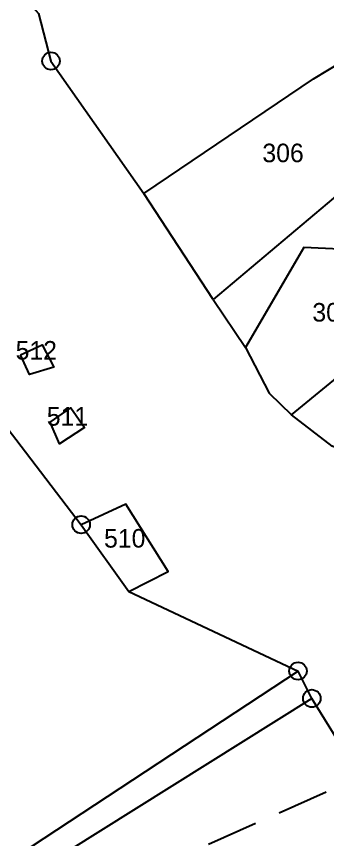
# Model space of a CAD drawing. Header units: metres. Extents: x 276542 to 278651, y 2059815 to 2062426.
# Drawn here: x 277018.8 to 277172.1, y 2060462.9 to 2060868.1 of the extents above; entities that cross this region are included whole.
import ezdxf
from ezdxf.enums import TextEntityAlignment as Align

# ---------------------------------------------------------------- set-up
doc = ezdxf.new("R2010")
doc.units = ezdxf.units.M
doc.linetypes.add('DASHED', pattern=[0.75, 0.5, -0.25])
for name, color, linetype in [('LINE_FOOTPATH', 1, 'DASHED'), ('OFF', 1, 'Continuous'), ('POLY_PARCEL', 6, 'Continuous'), ('POLY_ROAD', 30, 'Continuous'), ('SYM_STONE', 1, 'Continuous'), ('TEXT_PARCEL', 7, 'Continuous')]:
    doc.layers.add(name, color=color, linetype=linetype)
doc.styles.add('TEXT_MAP', font='')
doc.styles.get('TEXT_MAP').set_extended_font_data('Kruti Dev 050')

# ---------------------------------------------------------------- blocks, each defined once
blk = doc.blocks.new('STONE')
blk.add_circle((0, 0), 0.851)
blk = doc.blocks.new('MAP')
at = {"layer": 'LINE_FOOTPATH', "ltscale": 10, "flags": 128}
blk.add_lwpolyline([(168.232, 193.187), (133.426, 179.255), (102, 165.297), (85.858, 159.67)], dxfattribs=at)
at = {"layer": 'OFF'}
blk.add_lwpolyline([(132.043, 188.354), (130.702, 191.012)], dxfattribs=at)
at = {"layer": 'POLY_PARCEL'}
for points in [[(103.506, 173.186), (91.027, 177.501), (75.217, 201.891), (75.129, 203.861), (63.956, 245.56), (61.498, 254.97), (59.578, 263.257), (44.914, 283.409), (47.534, 288.003), (58.009, 311.121), (69.186, 269.992), (69.361, 267.55), (73.638, 252.283), (103.327, 213.568), (109.65, 205.245)], [(102.419, 258.448), (105.561, 254.871), (106.783, 250.247), (115.787, 237.395)], [(115.787, 237.395), (132.285, 248.474), (140.662, 253.534)], [(144.679, 245.683), (122.508, 227.101)], [(122.508, 227.101), (115.787, 237.395)], [(141.634, 233.859), (136.92, 231.852), (131.334, 232.114), (125.66, 222.431)], [(122.508, 227.101), (125.66, 222.431)], [(130.112, 215.888), (144.427, 227.578)], [(103.79, 221.746), (105.885, 222.706), (107.02, 220.525), (104.663, 219.827), (103.79, 221.746)], [(125.66, 222.431), (127.93, 217.982), (130.112, 215.888)], [(106.67, 215.203), (108.678, 216.599), (109.987, 214.68), (107.543, 213.11), (106.67, 215.203)], [(145.3, 208.385), (144.34, 208.385), (134.04, 212.835), (130.112, 215.888)], [(114.271, 198.76), (118.112, 200.679), (114.009, 207.222), (109.65, 205.245)], [(109.65, 205.245), (114.271, 198.76)], [(114.271, 198.76), (130.702, 191.012)], [(202.136, 70.277), (184.882, 100.086), (165.824, 133.553), (139.614, 176.107), (132.043, 188.354)]]:
    blk.add_lwpolyline(points, dxfattribs=at)
at = {"layer": 'POLY_ROAD'}
for points in [[(130.702, 191.012), (103.506, 173.186)], [(132.043, 188.354), (104.804, 171.372)]]:
    blk.add_lwpolyline(points, dxfattribs=at)
at = {"layer": 'SYM_STONE'}
for p in [(106.783, 250.247), (109.65, 205.245), (130.702, 191.012), (132.043, 188.354)]:
    blk.add_blockref('STONE', p, dxfattribs=at)
at = {"layer": 'TEXT_PARCEL', "style": 'TEXT_MAP'}
for s, p in [('306', (129.32, 240.401)), ('302', (134.155, 224.93)), ('512', (105.317, 221.275)), ('511', (108.336, 214.865)), ('510', (113.885, 203.018))]:
    blk.add_text(s, height=1.8, dxfattribs=at).set_placement(p, align=Align.CENTER)
blk = doc.blocks.new('OIUY')
at = {"xscale": 5.072698850440974, "yscale": 5.072698850440974, "zscale": 5.072698850440974, "rotation": 0.07994505714742514}
blk.add_blockref('MAP', (276495.9, 2059575.97), dxfattribs=at)

msp = doc.modelspace()

# ---------------------------------------------------------------- block references
msp.add_blockref('OIUY', (0, 0))

doc.saveas('drawing.dxf')
